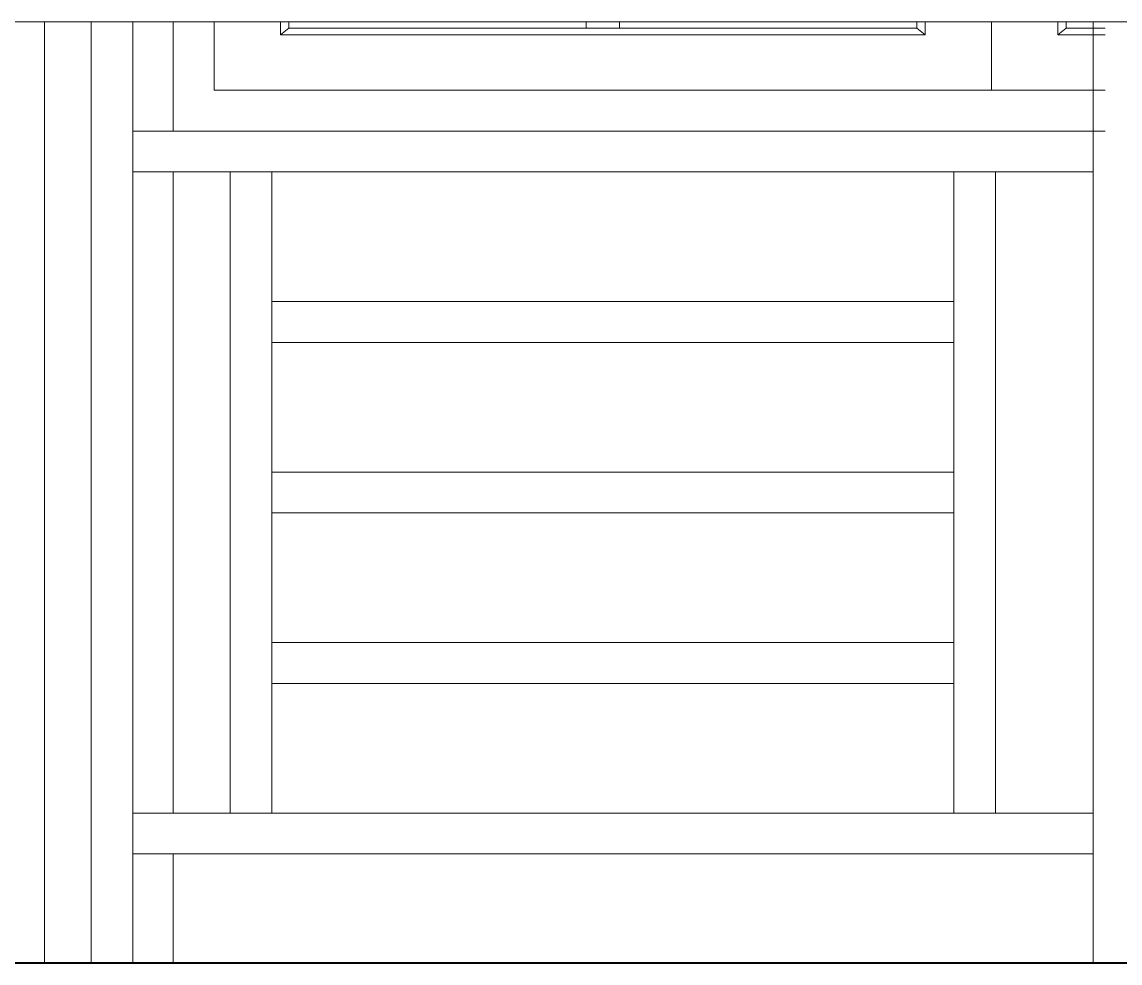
# Model space of a CAD drawing. Header units: inches. Extents: x 136316 to 139491, y -21083 to -17511.
# Drawn here: x 137662.31 to 137702.58, y -19953.19 to -19918.69 of the extents above; entities that cross this region are included whole.
import ezdxf

# ---------------------------------------------------------------- set-up
doc = ezdxf.new("R2010")
doc.units = ezdxf.units.IN
doc.header["$LTSCALE"] = 0.5
doc.header["$MEASUREMENT"] = 0
for name, color, linetype, lineweight in [('PARAPET', 50, 'Continuous', 13), ('wall', 1, 'Continuous', 40), ('window', 4, 'Continuous', 13)]:
    doc.layers.add(name, color=color, linetype=linetype, lineweight=lineweight)

msp = doc.modelspace()

# ---------------------------------------------------------------- linework, layer by layer
at = {"layer": 'PARAPET'}
for p, q in [((137624.86, -19918.694), (137743.103, -19918.694)), ((137663.132, -19953.194), (137663.132, -19918.694)), ((137664.845, -19953.194), (137664.845, -19918.694)), ((137666.376, -19953.194), (137666.376, -19918.694)), ((137701.587, -19953.194), (137701.587, -19918.694)), ((137701.587, -19922.694), (137666.376, -19922.694)), ((137666.376, -19924.194), (137701.587, -19924.194)), ((137669.948, -19928.944), (137669.948, -19924.194)), ((137671.479, -19928.944), (137671.479, -19924.194)), ((137696.484, -19947.694), (137696.484, -19924.194)), ((137698.015, -19947.694), (137698.015, -19924.194)), ((137669.948, -19947.694), (137669.948, -19928.944)), ((137671.479, -19947.694), (137671.479, -19928.944)), ((137696.484, -19928.944), (137671.479, -19928.944)), ((137671.479, -19930.444), (137696.484, -19930.444)), ((137696.484, -19935.194), (137671.479, -19935.194)), ((137671.479, -19936.694), (137696.484, -19936.694)), ((137696.484, -19941.444), (137671.479, -19941.444)), ((137671.479, -19942.944), (137696.484, -19942.944)), ((137698.015, -19947.694), (137666.376, -19947.694)), ((137701.587, -19947.694), (137698.015, -19947.694)), ((137666.376, -19949.194), (137701.587, -19949.194)), ((137666.376, -19953.194), (137661.601, -19953.194)), ((137666.376, -19953.194), (137701.587, -19953.194)), ((137743.103, -19953.194), (137701.587, -19953.194))]:
    msp.add_line(p, q, dxfattribs=at)
at = {"layer": 'wall'}
msp.add_line((137749.817, -19953.194), (137619.86, -19953.194), dxfattribs=at)
at = {"layer": 'window'}
for p, q in [((137667.86, -19922.694), (137667.86, -19918.694)), ((137669.36, -19921.194), (137669.36, -19918.694)), ((137671.793, -19918.694), (137671.793, -19919.17)), ((137672.098, -19918.917), (137671.793, -19919.17)), ((137672.098, -19918.694), (137672.098, -19918.917)), ((137672.098, -19918.917), (137695.122, -19918.917)), ((137683.001, -19918.694), (137683.001, -19918.917)), ((137684.218, -19918.694), (137684.218, -19918.917)), ((137695.122, -19918.917), (137695.122, -19918.694)), ((137695.426, -19919.17), (137695.122, -19918.917)), ((137695.426, -19919.17), (137695.426, -19918.694)), ((137697.86, -19918.694), (137697.86, -19921.194)), ((137700.293, -19919.17), (137700.293, -19918.694)), ((137700.293, -19919.17), (137700.598, -19918.917)), ((137700.598, -19918.917), (137700.598, -19918.694)), ((137702.038, -19918.917), (137700.598, -19918.917)), ((137671.793, -19919.17), (137695.426, -19919.17)), ((137702.038, -19919.17), (137700.293, -19919.17)), ((137697.86, -19921.194), (137669.36, -19921.194)), ((137702.038, -19921.194), (137697.86, -19921.194)), ((137667.86, -19922.694), (137702.038, -19922.694)), ((137667.86, -19947.694), (137667.86, -19924.194)), ((137667.86, -19953.194), (137667.86, -19949.194)), ((137667.86, -19953.194), (137666.655, -19953.194))]:
    msp.add_line(p, q, dxfattribs=at)

doc.saveas('drawing.dxf')
